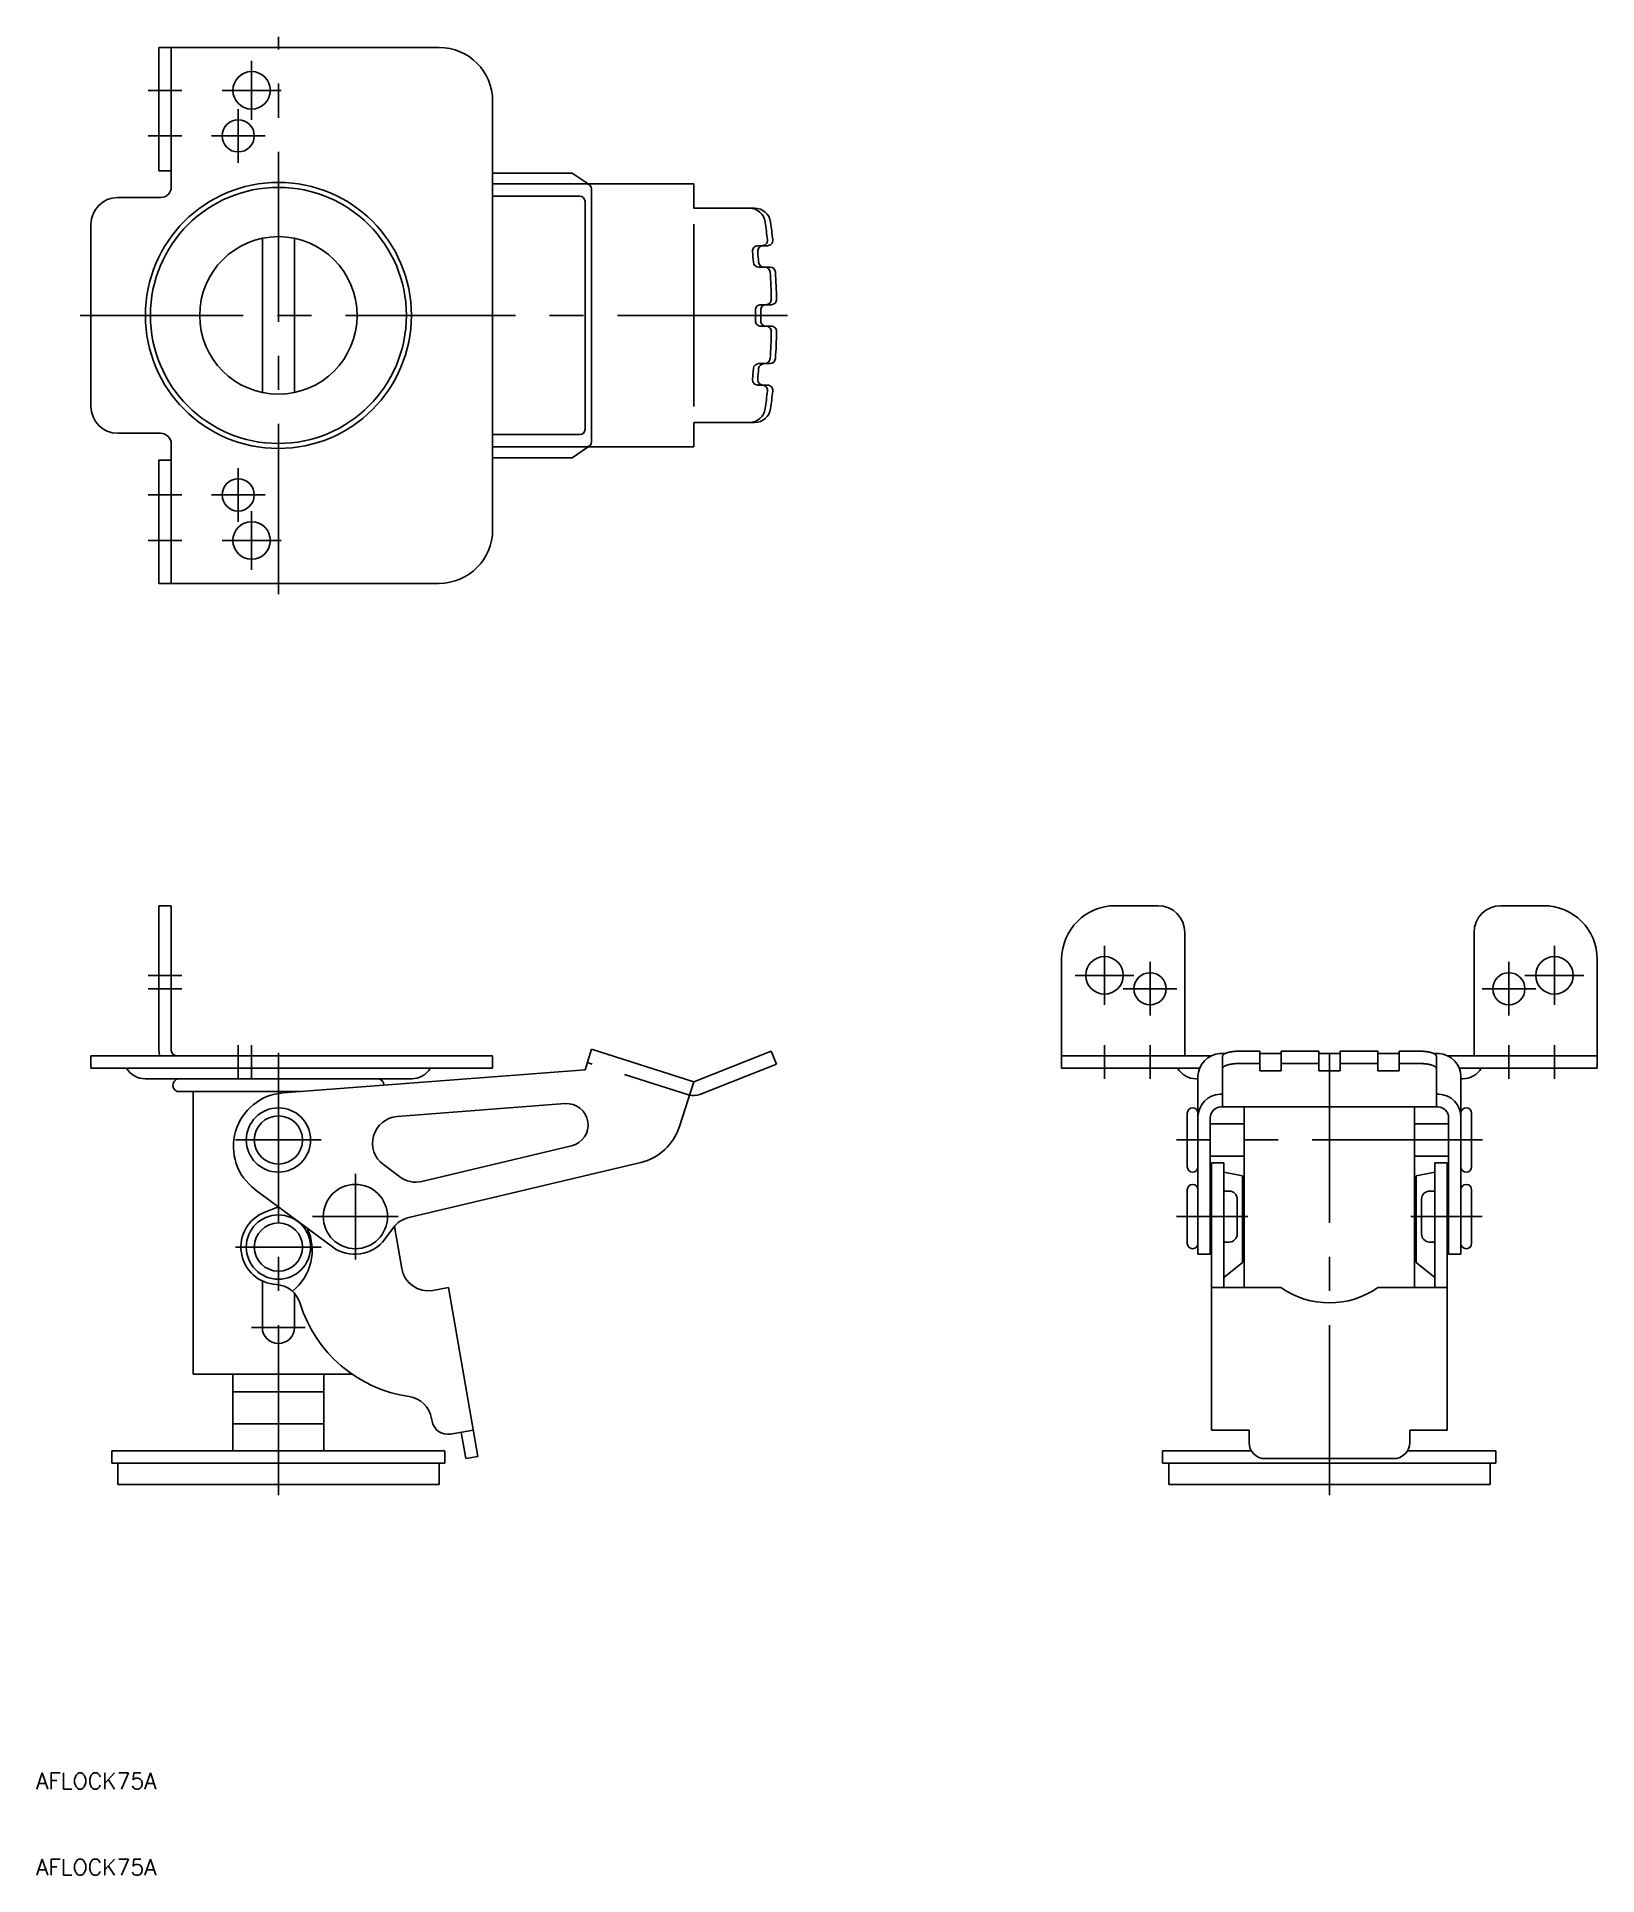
# Model space of a CAD drawing. Extents: x -45 to 246, y -73 to 270.
import ezdxf

# ---------------------------------------------------------------- set-up
doc = ezdxf.new("R2010")
doc.units = 0
doc.linetypes.add('CENTER', pattern=[50.8, 31.75, -6.35, 6.35, -6.35])
doc.linetypes.add('DASHED', pattern=[19.05, 12.7, -6.35])
doc.layers.get('0').update_dxf_attribs({"linetype": 'CONTINUOUS'})
doc.layers.add('CENTER', color=1, linetype='CONTINUOUS')
doc.styles.get("Standard").update_dxf_attribs({"font": 'txt.shx', "height": 3, "bigfont": 'bigfont.shx'})

msp = doc.modelspace()

# ---------------------------------------------------------------- linework, layer by layer
at = {"color": 7, "linetype": 'CONTINUOUS'}
for p, q in [((30, 268.16), (-22.3, 268.16)), ((-22.3, 268.16), (-22.3, 245.16)), ((-20, 268.16), (-20, 242.16)), ((40, 258.16), (40, 178.16)), ((-22.3, 245.16), (-20, 245.16)), ((54.85, 244.71), (40, 244.71)), ((54.85, 244.71), (57.82, 242.71)), ((40, 242.71), (77.53, 242.71)), ((40, 240.41), (56.25, 240.41)), ((58.47, 241.71), (58.47, 194.61)), ((77.53, 238.16), (77.53, 242.71)), ((-30, 240.16), (-22, 240.16)), ((57.25, 239.41), (57.25, 196.91)), ((88.91, 238.16), (77.53, 238.16)), ((-35, 235.16), (-35, 201.16)), ((77.53, 201.16), (77.53, 235.16)), ((-3, 232.55), (-3, 203.77)), ((3, 232.55), (3, 203.77)), ((89.5, 231.16), (90.3, 231.16)), ((90.3, 231.16), (91.17, 231.16)), ((90.49, 231.16), (91.29, 231.16)), ((89.67, 227.16), (90.81, 227.16)), ((90.54, 227.16), (91.68, 227.16)), ((90.66, 227.16), (91.8, 227.16)), ((90.06, 220.16), (91.03, 220.16)), ((90.93, 220.16), (91.9, 220.16)), ((91.05, 220.16), (92.01, 220.16)), ((90.06, 216.16), (91.03, 216.16)), ((90.93, 216.16), (91.9, 216.16)), ((91.05, 216.16), (92.01, 216.16)), ((89.67, 209.16), (90.81, 209.16)), ((90.54, 209.16), (91.68, 209.16)), ((90.66, 209.16), (91.8, 209.16)), ((89.5, 205.16), (90.3, 205.16)), ((90.3, 205.16), (91.17, 205.16)), ((90.49, 205.16), (91.29, 205.16)), ((-30, 196.16), (-22, 196.16)), ((40, 195.91), (56.25, 195.91)), ((88.91, 198.16), (77.53, 198.16)), ((77.53, 193.61), (77.53, 198.16)), ((-20, 168.16), (-20, 194.16)), ((40, 193.61), (77.53, 193.61)), ((54.85, 191.61), (57.82, 193.61)), ((-22.3, 168.16), (-22.3, 191.16)), ((-22.3, 191.16), (-20, 191.16)), ((54.85, 191.61), (40, 191.61)), ((30, 168.16), (-22.3, 168.16)), ((-22.3, 108), (-20, 108)), ((-22.3, 81), (-22.3, 108)), ((-20, 81), (-20, 108)), ((156.23, 108), (164.23, 108)), ((236.23, 108), (228.23, 108)), ((169.23, 103), (169.23, 80)), ((223.23, 103.02), (223.23, 80)), ((146.23, 77.7), (146.23, 98)), ((246.23, 77.7), (246.23, 98)), ((-35, 80), (40, 80)), ((-35, 80), (-35, 77.7)), ((40, 77.7), (40, 80)), ((57.25, 77.37), (58.47, 81.2)), ((77.53, 75.14), (58.47, 81.2)), ((92.01, 80.84), (77.53, 75.14)), ((93, 78.44), (92.01, 80.84)), ((174.16, 80), (146.23, 80)), ((175.81, 80.4), (176.23, 80.4)), ((176.23, 80.4), (176.73, 80.4)), ((176.23, 79.84), (176.23, 70.44)), ((179.23, 80.84), (183.23, 80.84)), ((183.23, 80.84), (183.23, 77.2)), ((183.23, 80.4), (187.23, 80.4)), ((187.23, 77.2), (187.23, 80.84)), ((187.23, 80.84), (194.23, 80.84)), ((194.23, 77.2), (194.23, 80.84)), ((194.23, 80.84), (194.23, 78.34)), ((194.23, 80.4), (198.23, 80.4)), ((198.23, 80.84), (198.23, 77.2)), ((198.23, 78.34), (198.23, 80.84)), ((205.23, 80.84), (198.23, 80.84)), ((205.23, 77.2), (205.23, 80.84)), ((205.23, 80.4), (209.23, 80.4)), ((209.23, 80.84), (209.23, 77.2)), ((213.31, 80.84), (209.23, 80.84)), ((215.72, 80.4), (216.64, 80.4)), ((216.22, 70.44), (216.22, 79.84)), ((246.23, 80), (218.29, 80)), ((-35, 77.7), (40, 77.7)), ((-35, 77.7), (40, 77.7)), ((-24.89, 75.7), (24.89, 75.7)), ((-18.4, 75.7), (-15.9, 75.7)), ((0, 75.7), (21.55, 75.7)), ((0.84, 73.06), (57.25, 77.37)), ((93, 78.44), (78.65, 72.79)), ((171.98, 77.7), (146.23, 77.7)), ((171.34, 75.7), (171.68, 75.7)), ((171.34, 75.7), (171.68, 75.7)), ((171.68, 42.95), (171.68, 76.1)), ((179.23, 78.54), (183.23, 78.54)), ((183.23, 77.2), (187.23, 77.2)), ((187.23, 78.54), (194.23, 78.54)), ((194.23, 77.2), (198.23, 77.2)), ((205.23, 78.54), (198.23, 78.54)), ((205.23, 77.2), (209.23, 77.2)), ((213.31, 78.54), (209.23, 78.54)), ((246.23, 77.7), (220.47, 77.7)), ((220.77, 42.95), (220.78, 76.1)), ((221.11, 75.7), (220.78, 75.7)), ((221.11, 75.7), (220.78, 75.7)), ((-18.4, 73.3), (0, 73.3)), ((-15.9, 73.3), (-15.9, 20.6)), ((0, 73.3), (3.92, 73.3)), ((74.87, 66.79), (77.53, 75.14)), ((175.81, 72.84), (176.23, 72.84)), ((216.64, 72.85), (216.22, 72.85)), ((22.2, 68.68), (53.52, 71.07)), ((169.68, 59.28), (169.68, 69.28)), ((175.98, 70.44), (216.52, 70.44)), ((180.33, 70.44), (180.33, 36.73)), ((212.13, 70.44), (212.12, 36.73)), ((222.77, 59.28), (222.77, 69.28)), ((173.98, 42.95), (173.98, 68.44)), ((173.98, 67.28), (180.33, 67.28)), ((218.47, 67.28), (212.12, 67.28)), ((218.47, 42.95), (218.47, 68.45)), ((26.8, 56.55), (54.74, 63.19)), ((19.6, 59.68), (22.66, 57.4)), ((24.33, 49.8), (67.65, 60.09)), ((180.33, 61.28), (173.98, 61.28)), ((174.22, 10.13), (174.22, 60.03)), ((176.52, 60.03), (174.22, 60.03)), ((176.52, 36.73), (176.52, 60.03)), ((212.12, 61.28), (218.47, 61.28)), ((215.92, 36.73), (215.92, 60.03)), ((215.93, 37.13), (215.93, 60.02)), ((215.93, 60.02), (218.23, 60.02)), ((218.22, 10.13), (218.22, 60.03)), ((218.22, 17.02), (218.23, 60.02)), ((-4.37, 55.07), (10.08, 44.33)), ((169.68, 44.99), (169.68, 54.99)), ((171.68, 42.95), (171.68, 54.99)), ((180.02, 57.61), (176.52, 58.3)), ((180.02, 57.61), (180.02, 41.42)), ((212.43, 57.61), (215.93, 58.3)), ((212.43, 57.61), (212.43, 41.42)), ((222.77, 44.99), (222.77, 54.99)), ((0.01, 51.81), (-2.53, 50.83)), ((174.22, 52.99), (173.97, 52.99)), ((176.52, 45.44), (176.52, 54.54)), ((177.52, 54.74), (176.72, 54.74)), ((179.02, 46.74), (179.02, 53.24)), ((213.43, 46.74), (213.43, 53.24)), ((214.93, 54.74), (215.73, 54.74)), ((215.93, 45.44), (215.93, 54.54)), ((218.23, 52.99), (218.48, 52.99)), ((21.66, 48.16), (23.03, 40.28)), ((19.87, 45.77), (21.47, 47.92)), ((174.22, 46.99), (173.97, 46.99)), ((177.52, 45.24), (176.72, 45.24)), ((214.93, 45.24), (215.73, 45.24)), ((218.23, 46.99), (218.48, 46.99)), ((171.68, 42.95), (173.98, 42.95)), ((180.02, 41.42), (176.52, 38.61)), ((212.43, 41.42), (215.93, 38.61)), ((220.77, 42.95), (218.47, 42.95)), ((-3, 37.98), (-3, 29.3)), ((3, 29.3), (3, 35.66)), ((28.81, 36.21), (31.77, 36.73)), ((31.77, 36.73), (37.25, 5.2)), ((187.16, 36.73), (174.22, 36.73)), ((218.22, 36.73), (205.29, 36.73)), ((13.7, 20.6), (-15.9, 20.6)), ((-8.5, 20.6), (-8.5, 17.3)), ((8.5, 17.3), (8.5, 20.6)), ((8.5, 17.3), (-8.5, 17.3)), ((8.5, 17.3), (-8.5, 17.3)), ((-8.5, 17.3), (-8.5, 11.3)), ((0, 17.3), (0, 11.3)), ((8.5, 11.3), (8.5, 17.3)), ((-8.5, 11.3), (8.5, 11.3)), ((-8.5, 11.3), (8.5, 11.3)), ((-8.5, 11.3), (8.5, 11.3)), ((-8.5, 6.3), (-8.5, 11.3)), ((0, 11.3), (0, 6.3)), ((8.5, 6.3), (8.5, 11.3)), ((28.6, 12.3), (28.68, 11.83)), ((32.15, 9.39), (36.39, 10.13)), ((34.12, 9.73), (34.98, 4.81)), ((181.22, 10.13), (174.22, 10.13)), ((181.22, 10.13), (181.22, 7.81)), ((218.22, 10.13), (211.22, 10.13)), ((211.22, 10.13), (211.22, 7.81)), ((-31.1, 6.3), (31.1, 6.3)), ((-31.1, 4), (-31.1, 6.3)), ((-31.1, 4), (31.1, 4)), ((-30, 0), (-30, 4)), ((30, 0), (30, 4)), ((31.1, 4), (31.1, 6.3)), ((37.25, 5.2), (34.98, 4.81)), ((165.08, 6.3), (181.65, 6.3)), ((165.08, 4), (165.08, 6.3)), ((165.08, 4), (196.18, 4)), ((166.23, 0), (166.23, 4)), ((208.22, 4.81), (184.22, 4.81)), ((196.18, 4), (227.28, 4)), ((210.71, 6.3), (227.28, 6.3)), ((226.23, 0), (226.23, 4)), ((227.28, 4), (227.28, 6.3)), ((-30, 0), (30, 0)), ((166.23, 0), (226.23, 0))]:
    msp.add_line(p, q, dxfattribs=at)
at = {"color": 3, "linetype": 'DASHED'}
msp.add_line((76.74, 72.66), (57.68, 78.72), dxfattribs=at)
at = {"color": 7, "linetype": 'CONTINUOUS'}
for points in [[(179.22, 80.84, 0), (179.19, 80.84, 0), (179.15, 80.84, 0), (179.12, 80.84, 0), (179.08, 80.84, 0), (179.04, 80.84, 0), (179, 80.84, 0), (178.97, 80.84, 0), (178.93, 80.84, 0), (178.89, 80.84, 0), (178.86, 80.84, 0), (178.82, 80.83, 0), (178.78, 80.83, 0), (178.75, 80.83, 0), (178.71, 80.83, 0), (178.68, 80.83, 0), (178.64, 80.82, 0), (178.6, 80.82, 0), (178.57, 80.82, 0), (178.53, 80.82, 0), (178.5, 80.81, 0), (178.46, 80.81, 0), (178.43, 80.81, 0), (178.39, 80.8, 0), (178.35, 80.8, 0), (178.32, 80.8, 0), (178.28, 80.79, 0), (178.25, 80.79, 0), (178.21, 80.78, 0), (178.18, 80.78, 0), (178.15, 80.78, 0), (178.11, 80.77, 0), (178.08, 80.77, 0), (178.04, 80.76, 0), (178.01, 80.76, 0), (177.98, 80.75, 0), (177.94, 80.75, 0), (177.91, 80.74, 0), (177.88, 80.74, 0), (177.84, 80.73, 0), (177.81, 80.72, 0), (177.78, 80.72, 0), (177.75, 80.71, 0), (177.72, 80.71, 0), (177.68, 80.7, 0), (177.65, 80.69, 0), (177.62, 80.69, 0), (177.59, 80.68, 0), (177.56, 80.67, 0), (177.53, 80.67, 0), (177.5, 80.66, 0), (177.47, 80.65, 0), (177.44, 80.65, 0), (177.41, 80.64, 0), (177.38, 80.63, 0), (177.35, 80.62, 0), (177.32, 80.62, 0), (177.29, 80.61, 0), (177.27, 80.6, 0), (177.24, 80.59, 0), (177.21, 80.58, 0), (177.18, 80.58, 0), (177.16, 80.57, 0), (177.13, 80.56, 0), (177.1, 80.55, 0), (177.08, 80.54, 0), (177.05, 80.53, 0), (177.03, 80.52, 0), (177, 80.51, 0), (176.98, 80.51, 0), (176.95, 80.5, 0), (176.93, 80.49, 0), (176.91, 80.48, 0), (176.88, 80.47, 0), (176.86, 80.46, 0), (176.84, 80.45, 0), (176.82, 80.44, 0), (176.79, 80.43, 0), (176.77, 80.42, 0), (176.75, 80.41, 0), (176.73, 80.4, 0), (176.71, 80.39, 0), (176.69, 80.38, 0), (176.67, 80.37, 0), (176.65, 80.36, 0), (176.63, 80.35, 0), (176.62, 80.34, 0), (176.6, 80.33, 0), (176.58, 80.31, 0), (176.56, 80.3, 0), (176.54, 80.29, 0), (176.53, 80.28, 0), (176.51, 80.27, 0), (176.5, 80.26, 0), (176.48, 80.25, 0), (176.47, 80.24, 0), (176.45, 80.23, 0), (176.44, 80.21, 0), (176.43, 80.2, 0), (176.41, 80.19, 0), (176.4, 80.18, 0), (176.39, 80.17, 0), (176.38, 80.16, 0), (176.37, 80.14, 0), (176.35, 80.13, 0), (176.34, 80.12, 0), (176.33, 80.11, 0), (176.32, 80.1, 0), (176.31, 80.09, 0), (176.31, 80.07, 0), (176.3, 80.06, 0), (176.29, 80.05, 0), (176.28, 80.04, 0), (176.28, 80.03, 0), (176.27, 80.01, 0), (176.26, 80, 0), (176.26, 79.99, 0), (176.25, 79.98, 0), (176.25, 79.97, 0), (176.24, 79.95, 0), (176.24, 79.94, 0), (176.24, 79.93, 0), (176.23, 79.92, 0), (176.23, 79.9, 0), (176.23, 79.89, 0), (176.23, 79.88, 0), (176.23, 79.87, 0), (176.22, 79.86, 0), (176.22, 79.84, 0)], [(213.22, 80.84, 0), (213.26, 80.84, 0), (213.3, 80.84, 0), (213.34, 80.84, 0), (213.37, 80.84, 0), (213.41, 80.84, 0), (213.45, 80.84, 0), (213.48, 80.84, 0), (213.52, 80.84, 0), (213.56, 80.84, 0), (213.59, 80.84, 0), (213.63, 80.83, 0), (213.66, 80.83, 0), (213.7, 80.83, 0), (213.74, 80.83, 0), (213.77, 80.83, 0), (213.81, 80.82, 0), (213.85, 80.82, 0), (213.88, 80.82, 0), (213.92, 80.82, 0), (213.95, 80.81, 0), (213.99, 80.81, 0), (214.03, 80.81, 0), (214.06, 80.8, 0), (214.1, 80.8, 0), (214.13, 80.8, 0), (214.17, 80.79, 0), (214.2, 80.79, 0), (214.24, 80.78, 0), (214.27, 80.78, 0), (214.31, 80.78, 0), (214.34, 80.77, 0), (214.37, 80.77, 0), (214.41, 80.76, 0), (214.44, 80.76, 0), (214.47, 80.75, 0), (214.51, 80.75, 0), (214.54, 80.74, 0), (214.57, 80.74, 0), (214.61, 80.73, 0), (214.64, 80.73, 0), (214.67, 80.72, 0), (214.7, 80.71, 0), (214.74, 80.71, 0), (214.77, 80.7, 0), (214.8, 80.69, 0), (214.83, 80.69, 0), (214.86, 80.68, 0), (214.89, 80.67, 0), (214.92, 80.67, 0), (214.95, 80.66, 0), (214.98, 80.65, 0), (215.01, 80.65, 0), (215.04, 80.64, 0), (215.07, 80.63, 0), (215.1, 80.62, 0), (215.13, 80.62, 0), (215.16, 80.61, 0), (215.19, 80.6, 0), (215.21, 80.59, 0), (215.24, 80.58, 0), (215.27, 80.58, 0), (215.29, 80.57, 0), (215.32, 80.56, 0), (215.35, 80.55, 0), (215.37, 80.54, 0), (215.4, 80.53, 0), (215.42, 80.52, 0), (215.45, 80.51, 0), (215.47, 80.51, 0), (215.5, 80.5, 0), (215.52, 80.49, 0), (215.54, 80.48, 0), (215.57, 80.47, 0), (215.59, 80.46, 0), (215.61, 80.45, 0), (215.63, 80.44, 0), (215.66, 80.43, 0), (215.68, 80.42, 0), (215.7, 80.41, 0), (215.72, 80.4, 0), (215.74, 80.39, 0), (215.76, 80.38, 0), (215.78, 80.37, 0), (215.8, 80.36, 0), (215.82, 80.35, 0), (215.84, 80.34, 0), (215.85, 80.33, 0), (215.87, 80.31, 0), (215.89, 80.3, 0), (215.91, 80.29, 0), (215.92, 80.28, 0), (215.94, 80.27, 0), (215.95, 80.26, 0), (215.97, 80.25, 0), (215.98, 80.24, 0), (216, 80.23, 0), (216.01, 80.21, 0), (216.02, 80.2, 0), (216.04, 80.19, 0), (216.05, 80.18, 0), (216.06, 80.17, 0), (216.07, 80.16, 0), (216.09, 80.15, 0), (216.1, 80.13, 0), (216.11, 80.12, 0), (216.12, 80.11, 0), (216.13, 80.1, 0), (216.13, 80.09, 0), (216.14, 80.07, 0), (216.15, 80.06, 0), (216.16, 80.05, 0), (216.17, 80.04, 0), (216.17, 80.03, 0), (216.18, 80.01, 0), (216.19, 80, 0), (216.19, 79.99, 0), (216.2, 79.98, 0), (216.2, 79.97, 0), (216.21, 79.95, 0), (216.21, 79.94, 0), (216.21, 79.93, 0), (216.22, 79.92, 0), (216.22, 79.9, 0), (216.22, 79.89, 0), (216.22, 79.88, 0), (216.22, 79.87, 0), (216.22, 79.86, 0), (216.22, 79.84, 0)], [(179.22, 78.54, 0), (179.19, 78.54, 0), (179.15, 78.54, 0), (179.12, 78.54, 0), (179.08, 78.54, 0), (179.04, 78.54, 0), (179, 78.54, 0), (178.97, 78.54, 0), (178.93, 78.54, 0), (178.89, 78.54, 0), (178.86, 78.54, 0), (178.82, 78.53, 0), (178.78, 78.53, 0), (178.75, 78.53, 0), (178.71, 78.53, 0), (178.68, 78.53, 0), (178.64, 78.52, 0), (178.6, 78.52, 0), (178.57, 78.52, 0), (178.53, 78.52, 0), (178.5, 78.51, 0), (178.46, 78.51, 0), (178.43, 78.51, 0), (178.39, 78.5, 0), (178.35, 78.5, 0), (178.32, 78.5, 0), (178.28, 78.49, 0), (178.25, 78.49, 0), (178.21, 78.48, 0), (178.18, 78.48, 0), (178.15, 78.48, 0), (178.11, 78.47, 0), (178.08, 78.47, 0), (178.04, 78.46, 0), (178.01, 78.46, 0), (177.98, 78.45, 0), (177.94, 78.45, 0), (177.91, 78.44, 0), (177.88, 78.44, 0), (177.84, 78.43, 0), (177.81, 78.42, 0), (177.78, 78.42, 0), (177.75, 78.41, 0), (177.72, 78.41, 0), (177.68, 78.4, 0), (177.65, 78.39, 0), (177.62, 78.39, 0), (177.59, 78.38, 0), (177.56, 78.37, 0), (177.53, 78.37, 0), (177.5, 78.36, 0), (177.47, 78.35, 0), (177.44, 78.35, 0), (177.41, 78.34, 0), (177.38, 78.33, 0), (177.35, 78.32, 0), (177.32, 78.32, 0), (177.29, 78.31, 0), (177.27, 78.3, 0), (177.24, 78.29, 0), (177.21, 78.28, 0), (177.18, 78.28, 0), (177.16, 78.27, 0), (177.13, 78.26, 0), (177.1, 78.25, 0), (177.08, 78.24, 0), (177.05, 78.23, 0), (177.03, 78.22, 0), (177, 78.21, 0), (176.98, 78.21, 0), (176.95, 78.2, 0), (176.93, 78.19, 0), (176.91, 78.18, 0), (176.88, 78.17, 0), (176.86, 78.16, 0), (176.84, 78.15, 0), (176.82, 78.14, 0), (176.79, 78.13, 0), (176.77, 78.12, 0), (176.75, 78.11, 0), (176.73, 78.1, 0), (176.71, 78.09, 0), (176.69, 78.08, 0), (176.67, 78.07, 0), (176.65, 78.06, 0), (176.63, 78.05, 0), (176.62, 78.04, 0), (176.6, 78.03, 0), (176.58, 78.01, 0), (176.56, 78, 0), (176.54, 77.99, 0), (176.53, 77.98, 0), (176.51, 77.97, 0), (176.5, 77.96, 0), (176.48, 77.95, 0), (176.47, 77.94, 0), (176.45, 77.93, 0), (176.44, 77.91, 0), (176.43, 77.9, 0), (176.41, 77.89, 0), (176.4, 77.88, 0), (176.39, 77.87, 0), (176.38, 77.86, 0), (176.37, 77.84, 0), (176.35, 77.83, 0), (176.34, 77.82, 0), (176.33, 77.81, 0), (176.32, 77.8, 0), (176.31, 77.79, 0), (176.31, 77.77, 0), (176.3, 77.76, 0), (176.29, 77.75, 0), (176.28, 77.74, 0), (176.28, 77.73, 0), (176.27, 77.71, 0), (176.26, 77.7, 0), (176.26, 77.69, 0), (176.25, 77.68, 0), (176.25, 77.67, 0), (176.24, 77.65, 0), (176.24, 77.64, 0), (176.24, 77.63, 0), (176.23, 77.62, 0), (176.23, 77.6, 0), (176.23, 77.59, 0), (176.23, 77.58, 0), (176.23, 77.57, 0), (176.22, 77.56, 0), (176.22, 77.54, 0)], [(213.22, 78.54, 0), (213.26, 78.54, 0), (213.3, 78.54, 0), (213.34, 78.54, 0), (213.37, 78.54, 0), (213.41, 78.54, 0), (213.45, 78.54, 0), (213.48, 78.54, 0), (213.52, 78.54, 0), (213.56, 78.54, 0), (213.59, 78.54, 0), (213.63, 78.53, 0), (213.66, 78.53, 0), (213.7, 78.53, 0), (213.74, 78.53, 0), (213.77, 78.53, 0), (213.81, 78.52, 0), (213.85, 78.52, 0), (213.88, 78.52, 0), (213.92, 78.52, 0), (213.95, 78.51, 0), (213.99, 78.51, 0), (214.03, 78.51, 0), (214.06, 78.5, 0), (214.1, 78.5, 0), (214.13, 78.5, 0), (214.17, 78.49, 0), (214.2, 78.49, 0), (214.24, 78.48, 0), (214.27, 78.48, 0), (214.31, 78.48, 0), (214.34, 78.47, 0), (214.37, 78.47, 0), (214.41, 78.46, 0), (214.44, 78.46, 0), (214.47, 78.45, 0), (214.51, 78.45, 0), (214.54, 78.44, 0), (214.57, 78.44, 0), (214.61, 78.43, 0), (214.64, 78.43, 0), (214.67, 78.42, 0), (214.7, 78.41, 0), (214.74, 78.41, 0), (214.77, 78.4, 0), (214.8, 78.39, 0), (214.83, 78.39, 0), (214.86, 78.38, 0), (214.89, 78.37, 0), (214.92, 78.37, 0), (214.95, 78.36, 0), (214.98, 78.35, 0), (215.01, 78.35, 0), (215.04, 78.34, 0), (215.07, 78.33, 0), (215.1, 78.32, 0), (215.13, 78.32, 0), (215.16, 78.31, 0), (215.19, 78.3, 0), (215.21, 78.29, 0), (215.24, 78.28, 0), (215.27, 78.28, 0), (215.29, 78.27, 0), (215.32, 78.26, 0), (215.35, 78.25, 0), (215.37, 78.24, 0), (215.4, 78.23, 0), (215.42, 78.22, 0), (215.45, 78.21, 0), (215.47, 78.21, 0), (215.5, 78.2, 0), (215.52, 78.19, 0), (215.54, 78.18, 0), (215.57, 78.17, 0), (215.59, 78.16, 0), (215.61, 78.15, 0), (215.63, 78.14, 0), (215.66, 78.13, 0), (215.68, 78.12, 0), (215.7, 78.11, 0), (215.72, 78.1, 0), (215.74, 78.09, 0), (215.76, 78.08, 0), (215.78, 78.07, 0), (215.8, 78.06, 0), (215.82, 78.05, 0), (215.84, 78.04, 0), (215.85, 78.03, 0), (215.87, 78.01, 0), (215.89, 78, 0), (215.91, 77.99, 0), (215.92, 77.98, 0), (215.94, 77.97, 0), (215.95, 77.96, 0), (215.97, 77.95, 0), (215.98, 77.94, 0), (216, 77.93, 0), (216.01, 77.91, 0), (216.02, 77.9, 0), (216.04, 77.89, 0), (216.05, 77.88, 0), (216.06, 77.87, 0), (216.07, 77.86, 0), (216.09, 77.85, 0), (216.1, 77.83, 0), (216.11, 77.82, 0), (216.12, 77.81, 0), (216.13, 77.8, 0), (216.13, 77.79, 0), (216.14, 77.77, 0), (216.15, 77.76, 0), (216.16, 77.75, 0), (216.17, 77.74, 0), (216.17, 77.73, 0), (216.18, 77.71, 0), (216.19, 77.7, 0), (216.19, 77.69, 0), (216.2, 77.68, 0), (216.2, 77.67, 0), (216.21, 77.65, 0), (216.21, 77.64, 0), (216.21, 77.63, 0), (216.22, 77.62, 0), (216.22, 77.6, 0), (216.22, 77.59, 0), (216.22, 77.58, 0), (216.22, 77.57, 0), (216.22, 77.56, 0), (216.22, 77.54, 0)]]:
    msp.add_polyline3d(points, dxfattribs=at)
for centre, radius in [((-5, 260.16), 3.5), ((-7.5, 251.66), 3), ((0, 218.16), 24.83), ((0, 218.16), 23.9), ((0, 218.16), 14.7), ((-7.5, 184.66), 3), ((-5, 176.16), 3.5), ((154.23, 95), 3.5), ((238.23, 95), 3.5), ((162.73, 92.5), 3), ((229.73, 92.5), 3), ((0, 64.28), 6), ((0, 64.28), 4.5), ((14.37, 49.99), 6), ((0, 44.3), 6), ((0, 44.3), 4.5)]:
    msp.add_circle(centre, radius, dxfattribs=at)
for centre, radius, start, end in [((30, 258.16), 10, 0, 90), ((-22, 242.16), 2, 270, 0), ((56.25, 239.41), 1, 0, 90), ((57.47, 241.71), 1, 0, 90), ((-30, 235.16), 5, 90, 180), ((87.92, 235.16), 3, 7.6926, 90), ((88.91, 235.16), 3, 7.6926, 90), ((-37.94, 218.16), 130, 6.2304, 7.6926), ((-36.95, 218.16), 130, 6.2304, 7.6926), ((89.5, 230.16), 1, 90, 185.3794), ((-37.94, 218.16), 127, 4.4808, 5.3794), ((90.49, 230.16), 1, 90, 185.3794), ((-36.95, 218.16), 127, 4.4808, 5.3794), ((90.3, 232.16), 1, 270, 6.2304), ((91.29, 232.16), 1, 270, 6.2304), ((89.67, 228.16), 1, 184.4808, 270), ((90.66, 228.16), 1, 184.4808, 270), ((90.81, 226.16), 1, 3.5555, 90), ((91.8, 226.16), 1, 3.5555, 90), ((-37.94, 218.16), 130, 1.3326, 3.5555), ((-36.86, 218.17), 129.9, 1.3276, 3.5559), ((90.06, 219.16), 1, 90, 180.4476), ((91.05, 219.16), 1, 90, 180.4476), ((91.03, 221.16), 1, 270, 1.3326), ((92.01, 221.16), 1, 270, 1.3326), ((-37.94, 218.16), 127, 359.5524, 0.4476), ((90.06, 217.16), 1, 179.5524, 270), ((-36.95, 218.16), 127, 359.5524, 0.4476), ((91.05, 217.16), 1, 179.5524, 270), ((91.03, 215.16), 1, 358.6674, 90), ((92.01, 215.16), 1, 358.6674, 90), ((-37.94, 218.16), 130, 356.4445, 358.6674), ((-36.95, 218.16), 130, 356.4445, 358.6674), ((90.81, 210.16), 1, 270, 356.4445), ((91.8, 210.16), 1, 270, 356.4445), ((-37.94, 218.16), 127, 354.6206, 355.5192), ((89.5, 206.16), 1, 174.6206, 270), ((89.67, 208.16), 1, 90, 175.5192), ((-36.95, 218.16), 127, 354.6206, 355.5192), ((90.49, 206.16), 1, 174.6206, 270), ((90.66, 208.16), 1, 90, 175.5192), ((90.3, 204.16), 1, 353.7696, 90), ((-37.94, 218.16), 130, 352.3074, 353.7696), ((91.29, 204.16), 1, 353.7696, 90), ((-36.95, 218.16), 130, 352.3074, 353.7696), ((-30, 201.16), 5, 180, 270), ((87.92, 201.16), 3, 270, 352.3074), ((88.91, 201.16), 3, 270, 352.3074), ((-22, 194.16), 2, 0, 90), ((56.25, 196.91), 1, 270, 0), ((57.47, 194.61), 1, 270, 0), ((30, 178.16), 10, 270, 0), ((156.23, 98), 10, 90, 180), ((164.23, 103), 5, 0, 90), ((228.23, 103), 5, 90, 180), ((236.23, 98), 10, 0, 90), ((-19, 81), 3.3, 180, 197.6397), ((-19, 81), 1, 180, 270), ((175.98, 76.1), 4.3, 92.1661, 180), ((216.48, 76.1), 4.3, 359.9995, 87.8334), ((-24.89, 79.7), 4, 210, 270), ((-18.5, 74.5), 1.2, 94.8804, 274.8804), ((18.5, 74.5), 1.2, 0.2107, 85.1196), ((24.89, 79.7), 4, 270, 330), ((171.34, 79.7), 4, 210, 270), ((221.11, 79.7), 4, 270, 330), ((1.6, 63.09), 10, 94.3632, 233.3632), ((77.51, 75.56), 3, 255.1449, 292.3632), ((175.98, 68.55), 4.3, 92.1661, 180), ((216.48, 68.55), 4.3, 0.0012, 87.835), ((22.58, 63.69), 5, 94.3632, 233.3632), ((53.82, 67.08), 4, 283.3632, 94.3632), ((170.68, 69.28), 1, 0, 180), ((175.98, 68.44), 2, 90, 180), ((216.48, 68.44), 2, 0.0012, 90.0012), ((221.77, 69.28), 1, 359.9995, 179.9995), ((65.34, 69.82), 10, 283.3632, 342.3632), ((170.68, 59.28), 1, 180, 0), ((221.77, 59.28), 1, 179.9995, 359.9995), ((25.65, 61.41), 5, 233.3632, 283.3632), ((170.68, 54.99), 1, 0, 180), ((221.77, 54.99), 1, 359.9995, 179.9995), ((176.72, 54.54), 0.2, 90, 180), ((177.52, 53.24), 1.5, 0, 90), ((214.93, 53.24), 1.5, 89.9995, 179.9995), ((215.73, 54.54), 0.2, 359.9995, 89.9995), ((0, 44.3), 7, 111.1689, 266.7922), ((25.48, 44.94), 5, 103.3632, 143.3632), ((-3.45, 43.7), 9.75, 308.3683, 24.9444), ((14.26, 49.95), 7, 233.3632, 323.3632), ((170.68, 44.99), 1, 180, 0), ((176.72, 45.44), 0.2, 180, 270), ((177.52, 46.74), 1.5, 270, 0), ((214.93, 46.74), 1.5, 179.9995, 269.9995), ((215.73, 45.44), 0.2, 269.9995, 359.9995), ((221.77, 44.99), 1, 179.9995, 359.9995), ((27.95, 41.14), 5, 189.859, 279.859), ((-0.72, 32.32), 5, 17.0937, 86.5562), ((196.22, 49.79), 15.9, 235.2521, 304.7479), ((27.95, 41.14), 25, 197.0937, 261.7998), ((0, 29.3), 3, 180, 0), ((23.68, 11.45), 5, 9.859, 81.7998), ((31.64, 12.35), 3, 189.859, 279.859), ((184.22, 7.81), 3, 180, 270), ((208.22, 7.81), 3, 270, 0)]:
    msp.add_arc(centre, radius, start, end, dxfattribs=at)
at = {"layer": 'CENTER', "color": 1, "linetype": 'CENTER'}
for p, q in [((0, 166.16), (0, 270.16)), ((-5, 254.66), (-5, 265.66)), ((-18, 260.16), (-24.3, 260.16)), ((0.5, 260.16), (-10.5, 260.16)), ((-7.5, 246.66), (-7.5, 256.66)), ((-18, 251.66), (-24.3, 251.66)), ((-2.5, 251.66), (-12.5, 251.66)), ((95.05, 218.17), (-37, 218.16)), ((-7.5, 189.66), (-7.5, 179.66)), ((-18, 184.66), (-24.3, 184.66)), ((-2.5, 184.66), (-12.5, 184.66)), ((-5, 181.66), (-5, 170.66)), ((-18, 176.16), (-24.3, 176.16)), ((0.5, 176.16), (-10.5, 176.16)), ((154.23, 100.5), (154.23, 89.5)), ((238.23, 100.5), (238.23, 89.5)), ((162.73, 97.5), (162.73, 87.5)), ((229.73, 97.5), (229.73, 87.5)), ((-24.3, 95), (-18, 95)), ((159.73, 95), (148.73, 95)), ((232.73, 95), (243.73, 95)), ((-24.3, 92.5), (-18, 92.5)), ((167.73, 92.5), (157.73, 92.5)), ((224.73, 92.5), (234.73, 92.5)), ((196.22, -2), (196.23, 82.84)), ((-7.5, 82), (-7.5, 75.7)), ((-5, 82), (-5, 75.7)), ((0, -2), (0, 82)), ((154.23, 82), (154.23, 75.7)), ((162.73, 82), (162.73, 75.7)), ((229.73, 82), (229.73, 75.7)), ((238.23, 82), (238.23, 75.7)), ((-8, 64.28), (6, 64.28)), ((-6, 64.28), (8, 64.28)), ((224.78, 64.28), (167.68, 64.28)), ((14.37, 57.99), (14.37, 41.99)), ((6.37, 49.99), (22.37, 49.99)), ((181.02, 49.99), (167.68, 49.99)), ((211.43, 49.99), (224.77, 49.99)), ((-8, 44.3), (8, 44.3)), ((-5, 29.3), (5, 29.3))]:
    msp.add_line(p, q, dxfattribs=at)

# ---------------------------------------------------------------- texts
at = {"color": 7, "linetype": 'CONTINUOUS'}
for p in [(-45.24, -56.84), (-45.24, -72.93)]:
    msp.add_text('AFLOCK75A', height=3, dxfattribs=at).set_placement(p)

doc.saveas('drawing.dxf')
